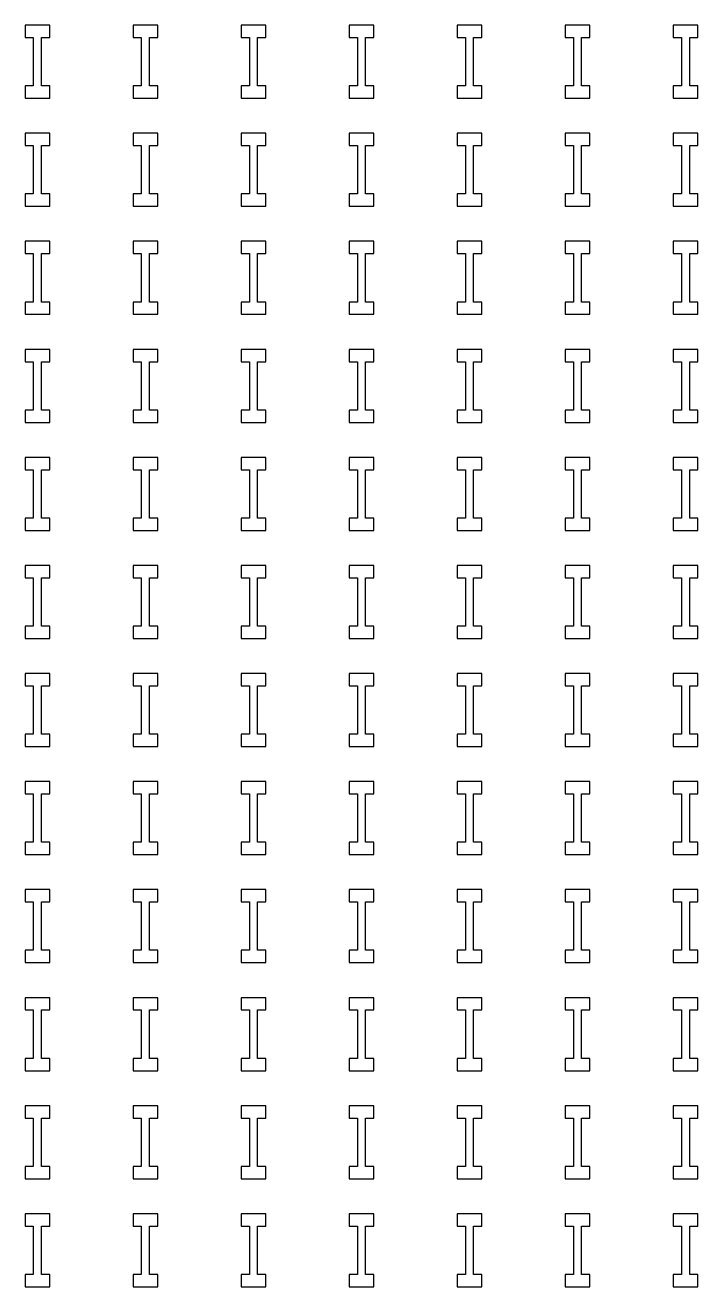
# Model space of a CAD drawing. Header units: inches. Extents: x 0 to 94.5, y 0 to 82.7.
# Drawn here: x 6.67 to 11.86, y 10.48 to 20.23 of the extents above; entities that cross this region are included whole.
import ezdxf

# ---------------------------------------------------------------- set-up
doc = ezdxf.new("R2010")
doc.units = ezdxf.units.IN

msp = doc.modelspace()

# ---------------------------------------------------------------- linework, layer by layer
for p, q in [((6.8549, 20.2284), (6.6659, 20.2284)), ((6.6659, 20.2284), (6.6659, 20.1331)), ((6.8549, 20.1331), (6.8549, 20.2284)), ((7.6896, 20.2284), (7.5006, 20.2284)), ((7.5006, 20.2284), (7.5006, 20.1331)), ((7.6896, 20.1331), (7.6896, 20.2284)), ((8.5243, 20.2284), (8.3353, 20.2284)), ((8.3353, 20.2284), (8.3353, 20.1331)), ((8.5243, 20.1331), (8.5243, 20.2284)), ((9.359, 20.2284), (9.17, 20.2284)), ((9.17, 20.2284), (9.17, 20.1331)), ((9.359, 20.1331), (9.359, 20.2284)), ((10.1937, 20.2284), (10.0047, 20.2284)), ((10.0047, 20.2284), (10.0047, 20.1331)), ((10.1937, 20.1331), (10.1937, 20.2284)), ((11.0284, 20.2284), (10.8394, 20.2284)), ((10.8394, 20.2284), (10.8394, 20.1331)), ((11.0284, 20.1331), (11.0284, 20.2284)), ((11.8632, 20.2284), (11.6742, 20.2284)), ((11.6742, 20.2284), (11.6742, 20.1331)), ((11.8632, 20.1331), (11.8632, 20.2284)), ((6.6659, 20.1331), (6.7284, 20.1331)), ((6.7284, 20.1331), (6.7284, 19.7596)), ((6.7924, 20.1331), (6.8549, 20.1331)), ((6.7924, 19.7596), (6.7924, 20.1331)), ((7.5006, 20.1331), (7.5631, 20.1331)), ((7.5631, 20.1331), (7.5631, 19.7596)), ((7.6271, 20.1331), (7.6896, 20.1331)), ((7.6271, 19.7596), (7.6271, 20.1331)), ((8.3353, 20.1331), (8.3978, 20.1331)), ((8.3978, 20.1331), (8.3978, 19.7596)), ((8.4618, 20.1331), (8.5243, 20.1331)), ((8.4618, 19.7596), (8.4618, 20.1331)), ((9.17, 20.1331), (9.2325, 20.1331)), ((9.2325, 20.1331), (9.2325, 19.7596)), ((9.2965, 20.1331), (9.359, 20.1331)), ((9.2965, 19.7596), (9.2965, 20.1331)), ((10.0047, 20.1331), (10.0672, 20.1331)), ((10.0672, 20.1331), (10.0672, 19.7596)), ((10.1312, 20.1331), (10.1937, 20.1331)), ((10.1312, 19.7596), (10.1312, 20.1331)), ((10.8394, 20.1331), (10.9019, 20.1331)), ((10.9019, 20.1331), (10.9019, 19.7596)), ((10.9659, 20.1331), (11.0284, 20.1331)), ((10.9659, 19.7596), (10.9659, 20.1331)), ((11.6742, 20.1331), (11.7367, 20.1331)), ((11.7367, 20.1331), (11.7367, 19.7596)), ((11.8007, 20.1331), (11.8632, 20.1331)), ((11.8007, 19.7596), (11.8007, 20.1331)), ((6.7284, 19.7596), (6.6659, 19.7596)), ((6.6659, 19.7596), (6.6659, 19.6644)), ((6.8549, 19.7596), (6.7924, 19.7596)), ((6.8549, 19.6644), (6.8549, 19.7596)), ((7.5631, 19.7596), (7.5006, 19.7596)), ((7.5006, 19.7596), (7.5006, 19.6644)), ((7.6896, 19.7596), (7.6271, 19.7596)), ((7.6896, 19.6644), (7.6896, 19.7596)), ((8.3978, 19.7596), (8.3353, 19.7596)), ((8.3353, 19.7596), (8.3353, 19.6644)), ((8.5243, 19.7596), (8.4618, 19.7596)), ((8.5243, 19.6644), (8.5243, 19.7596)), ((9.2325, 19.7596), (9.17, 19.7596)), ((9.17, 19.7596), (9.17, 19.6644)), ((9.359, 19.7596), (9.2965, 19.7596)), ((9.359, 19.6644), (9.359, 19.7596)), ((10.0672, 19.7596), (10.0047, 19.7596)), ((10.0047, 19.7596), (10.0047, 19.6644)), ((10.1937, 19.7596), (10.1312, 19.7596)), ((10.1937, 19.6644), (10.1937, 19.7596)), ((10.9019, 19.7596), (10.8394, 19.7596)), ((10.8394, 19.7596), (10.8394, 19.6644)), ((11.0284, 19.7596), (10.9659, 19.7596)), ((11.0284, 19.6644), (11.0284, 19.7596)), ((11.7367, 19.7596), (11.6742, 19.7596)), ((11.6742, 19.7596), (11.6742, 19.6644)), ((11.8632, 19.7596), (11.8007, 19.7596)), ((11.8632, 19.6644), (11.8632, 19.7596)), ((6.6659, 19.6644), (6.8549, 19.6644)), ((7.5006, 19.6644), (7.6896, 19.6644)), ((8.3353, 19.6644), (8.5243, 19.6644)), ((9.17, 19.6644), (9.359, 19.6644)), ((10.0047, 19.6644), (10.1937, 19.6644)), ((10.8394, 19.6644), (11.0284, 19.6644)), ((11.6742, 19.6644), (11.8632, 19.6644)), ((6.8549, 19.3937), (6.6659, 19.3937)), ((6.6659, 19.3937), (6.6659, 19.2984)), ((6.6659, 19.2984), (6.7284, 19.2984)), ((6.7284, 19.2984), (6.7284, 18.9249)), ((6.7924, 19.2984), (6.8549, 19.2984)), ((6.7924, 18.9249), (6.7924, 19.2984)), ((6.8549, 19.2984), (6.8549, 19.3937)), ((7.6896, 19.3937), (7.5006, 19.3937)), ((7.5006, 19.3937), (7.5006, 19.2984)), ((7.5006, 19.2984), (7.5631, 19.2984)), ((7.5631, 19.2984), (7.5631, 18.9249)), ((7.6271, 19.2984), (7.6896, 19.2984)), ((7.6271, 18.9249), (7.6271, 19.2984)), ((7.6896, 19.2984), (7.6896, 19.3937)), ((8.5243, 19.3937), (8.3353, 19.3937)), ((8.3353, 19.3937), (8.3353, 19.2984)), ((8.3353, 19.2984), (8.3978, 19.2984)), ((8.3978, 19.2984), (8.3978, 18.9249)), ((8.4618, 19.2984), (8.5243, 19.2984)), ((8.4618, 18.9249), (8.4618, 19.2984)), ((8.5243, 19.2984), (8.5243, 19.3937)), ((9.359, 19.3937), (9.17, 19.3937)), ((9.17, 19.3937), (9.17, 19.2984)), ((9.17, 19.2984), (9.2325, 19.2984)), ((9.2325, 19.2984), (9.2325, 18.9249)), ((9.2965, 19.2984), (9.359, 19.2984)), ((9.2965, 18.9249), (9.2965, 19.2984)), ((9.359, 19.2984), (9.359, 19.3937)), ((10.1937, 19.3937), (10.0047, 19.3937)), ((10.0047, 19.3937), (10.0047, 19.2984)), ((10.0047, 19.2984), (10.0672, 19.2984)), ((10.0672, 19.2984), (10.0672, 18.9249)), ((10.1312, 19.2984), (10.1937, 19.2984)), ((10.1312, 18.9249), (10.1312, 19.2984)), ((10.1937, 19.2984), (10.1937, 19.3937)), ((11.0284, 19.3937), (10.8394, 19.3937)), ((10.8394, 19.3937), (10.8394, 19.2984)), ((10.8394, 19.2984), (10.9019, 19.2984)), ((10.9019, 19.2984), (10.9019, 18.9249)), ((10.9659, 19.2984), (11.0284, 19.2984)), ((10.9659, 18.9249), (10.9659, 19.2984)), ((11.0284, 19.2984), (11.0284, 19.3937)), ((11.8632, 19.3937), (11.6742, 19.3937)), ((11.6742, 19.3937), (11.6742, 19.2984)), ((11.6742, 19.2984), (11.7367, 19.2984)), ((11.7367, 19.2984), (11.7367, 18.9249)), ((11.8007, 19.2984), (11.8632, 19.2984)), ((11.8007, 18.9249), (11.8007, 19.2984)), ((11.8632, 19.2984), (11.8632, 19.3937)), ((6.7284, 18.9249), (6.6659, 18.9249)), ((6.6659, 18.9249), (6.6659, 18.8297)), ((6.8549, 18.9249), (6.7924, 18.9249)), ((6.8549, 18.8297), (6.8549, 18.9249)), ((7.5631, 18.9249), (7.5006, 18.9249)), ((7.5006, 18.9249), (7.5006, 18.8297)), ((7.6896, 18.9249), (7.6271, 18.9249)), ((7.6896, 18.8297), (7.6896, 18.9249)), ((8.3978, 18.9249), (8.3353, 18.9249)), ((8.3353, 18.9249), (8.3353, 18.8297)), ((8.5243, 18.9249), (8.4618, 18.9249)), ((8.5243, 18.8297), (8.5243, 18.9249)), ((9.2325, 18.9249), (9.17, 18.9249)), ((9.17, 18.9249), (9.17, 18.8297)), ((9.359, 18.9249), (9.2965, 18.9249)), ((9.359, 18.8297), (9.359, 18.9249)), ((10.0672, 18.9249), (10.0047, 18.9249)), ((10.0047, 18.9249), (10.0047, 18.8297)), ((10.1937, 18.9249), (10.1312, 18.9249)), ((10.1937, 18.8297), (10.1937, 18.9249)), ((10.9019, 18.9249), (10.8394, 18.9249)), ((10.8394, 18.9249), (10.8394, 18.8297)), ((11.0284, 18.9249), (10.9659, 18.9249)), ((11.0284, 18.8297), (11.0284, 18.9249)), ((11.7367, 18.9249), (11.6742, 18.9249)), ((11.6742, 18.9249), (11.6742, 18.8297)), ((11.8632, 18.9249), (11.8007, 18.9249)), ((11.8632, 18.8297), (11.8632, 18.9249)), ((6.6659, 18.8297), (6.8549, 18.8297)), ((7.5006, 18.8297), (7.6896, 18.8297)), ((8.3353, 18.8297), (8.5243, 18.8297)), ((9.17, 18.8297), (9.359, 18.8297)), ((10.0047, 18.8297), (10.1937, 18.8297)), ((10.8394, 18.8297), (11.0284, 18.8297)), ((11.6742, 18.8297), (11.8632, 18.8297)), ((6.8549, 18.559), (6.6659, 18.559)), ((6.6659, 18.559), (6.6659, 18.4637)), ((6.8549, 18.4637), (6.8549, 18.559)), ((7.6896, 18.559), (7.5006, 18.559)), ((7.5006, 18.559), (7.5006, 18.4637)), ((7.6896, 18.4637), (7.6896, 18.559)), ((8.5243, 18.559), (8.3353, 18.559)), ((8.3353, 18.559), (8.3353, 18.4637)), ((8.5243, 18.4637), (8.5243, 18.559)), ((9.359, 18.559), (9.17, 18.559)), ((9.17, 18.559), (9.17, 18.4637)), ((9.359, 18.4637), (9.359, 18.559)), ((10.1937, 18.559), (10.0047, 18.559)), ((10.0047, 18.559), (10.0047, 18.4637)), ((10.1937, 18.4637), (10.1937, 18.559)), ((11.0284, 18.559), (10.8394, 18.559)), ((10.8394, 18.559), (10.8394, 18.4637)), ((11.0284, 18.4637), (11.0284, 18.559)), ((11.8632, 18.559), (11.6742, 18.559)), ((11.6742, 18.559), (11.6742, 18.4637)), ((11.8632, 18.4637), (11.8632, 18.559)), ((6.6659, 18.4637), (6.7284, 18.4637)), ((6.7284, 18.4637), (6.7284, 18.0902)), ((6.7924, 18.4637), (6.8549, 18.4637)), ((6.7924, 18.0902), (6.7924, 18.4637)), ((7.5006, 18.4637), (7.5631, 18.4637)), ((7.5631, 18.4637), (7.5631, 18.0902)), ((7.6271, 18.4637), (7.6896, 18.4637)), ((7.6271, 18.0902), (7.6271, 18.4637)), ((8.3353, 18.4637), (8.3978, 18.4637)), ((8.3978, 18.4637), (8.3978, 18.0902)), ((8.4618, 18.4637), (8.5243, 18.4637)), ((8.4618, 18.0902), (8.4618, 18.4637)), ((9.17, 18.4637), (9.2325, 18.4637)), ((9.2325, 18.4637), (9.2325, 18.0902)), ((9.2965, 18.4637), (9.359, 18.4637)), ((9.2965, 18.0902), (9.2965, 18.4637)), ((10.0047, 18.4637), (10.0672, 18.4637)), ((10.0672, 18.4637), (10.0672, 18.0902)), ((10.1312, 18.4637), (10.1937, 18.4637)), ((10.1312, 18.0902), (10.1312, 18.4637)), ((10.8394, 18.4637), (10.9019, 18.4637)), ((10.9019, 18.4637), (10.9019, 18.0902)), ((10.9659, 18.4637), (11.0284, 18.4637)), ((10.9659, 18.0902), (10.9659, 18.4637)), ((11.6742, 18.4637), (11.7367, 18.4637)), ((11.7367, 18.4637), (11.7367, 18.0902)), ((11.8007, 18.4637), (11.8632, 18.4637)), ((11.8007, 18.0902), (11.8007, 18.4637)), ((6.7284, 18.0902), (6.6659, 18.0902)), ((6.6659, 18.0902), (6.6659, 17.995)), ((6.8549, 18.0902), (6.7924, 18.0902)), ((6.8549, 17.995), (6.8549, 18.0902)), ((7.5631, 18.0902), (7.5006, 18.0902)), ((7.5006, 18.0902), (7.5006, 17.995)), ((7.6896, 18.0902), (7.6271, 18.0902)), ((7.6896, 17.995), (7.6896, 18.0902)), ((8.3978, 18.0902), (8.3353, 18.0902)), ((8.3353, 18.0902), (8.3353, 17.995)), ((8.5243, 18.0902), (8.4618, 18.0902)), ((8.5243, 17.995), (8.5243, 18.0902)), ((9.2325, 18.0902), (9.17, 18.0902)), ((9.17, 18.0902), (9.17, 17.995)), ((9.359, 18.0902), (9.2965, 18.0902)), ((9.359, 17.995), (9.359, 18.0902)), ((10.0672, 18.0902), (10.0047, 18.0902)), ((10.0047, 18.0902), (10.0047, 17.995)), ((10.1937, 18.0902), (10.1312, 18.0902)), ((10.1937, 17.995), (10.1937, 18.0902)), ((10.9019, 18.0902), (10.8394, 18.0902)), ((10.8394, 18.0902), (10.8394, 17.995)), ((11.0284, 18.0902), (10.9659, 18.0902)), ((11.0284, 17.995), (11.0284, 18.0902)), ((11.7367, 18.0902), (11.6742, 18.0902)), ((11.6742, 18.0902), (11.6742, 17.995)), ((11.8632, 18.0902), (11.8007, 18.0902)), ((11.8632, 17.995), (11.8632, 18.0902)), ((6.6659, 17.995), (6.8549, 17.995)), ((7.5006, 17.995), (7.6896, 17.995)), ((8.3353, 17.995), (8.5243, 17.995)), ((9.17, 17.995), (9.359, 17.995)), ((10.0047, 17.995), (10.1937, 17.995)), ((10.8394, 17.995), (11.0284, 17.995)), ((11.6742, 17.995), (11.8632, 17.995)), ((6.8549, 17.7242), (6.6659, 17.7242)), ((6.6659, 17.7242), (6.6659, 17.629)), ((6.8549, 17.629), (6.8549, 17.7242)), ((7.6896, 17.7242), (7.5006, 17.7242)), ((7.5006, 17.7242), (7.5006, 17.629)), ((7.6896, 17.629), (7.6896, 17.7242)), ((8.5243, 17.7242), (8.3353, 17.7242)), ((8.3353, 17.7242), (8.3353, 17.629)), ((8.5243, 17.629), (8.5243, 17.7242)), ((9.359, 17.7242), (9.17, 17.7242)), ((9.17, 17.7242), (9.17, 17.629)), ((9.359, 17.629), (9.359, 17.7242)), ((10.1937, 17.7242), (10.0047, 17.7242)), ((10.0047, 17.7242), (10.0047, 17.629)), ((10.1937, 17.629), (10.1937, 17.7242)), ((11.0284, 17.7242), (10.8394, 17.7242)), ((10.8394, 17.7242), (10.8394, 17.629)), ((11.0284, 17.629), (11.0284, 17.7242)), ((11.8632, 17.7242), (11.6742, 17.7242)), ((11.6742, 17.7242), (11.6742, 17.629)), ((11.8632, 17.629), (11.8632, 17.7242)), ((6.6659, 17.629), (6.7284, 17.629)), ((6.7284, 17.629), (6.7284, 17.2555)), ((6.7924, 17.629), (6.8549, 17.629)), ((6.7924, 17.2555), (6.7924, 17.629)), ((7.5006, 17.629), (7.5631, 17.629)), ((7.5631, 17.629), (7.5631, 17.2555)), ((7.6271, 17.629), (7.6896, 17.629)), ((7.6271, 17.2555), (7.6271, 17.629)), ((8.3353, 17.629), (8.3978, 17.629)), ((8.3978, 17.629), (8.3978, 17.2555)), ((8.4618, 17.629), (8.5243, 17.629)), ((8.4618, 17.2555), (8.4618, 17.629)), ((9.17, 17.629), (9.2325, 17.629)), ((9.2325, 17.629), (9.2325, 17.2555)), ((9.2965, 17.629), (9.359, 17.629)), ((9.2965, 17.2555), (9.2965, 17.629)), ((10.0047, 17.629), (10.0672, 17.629)), ((10.0672, 17.629), (10.0672, 17.2555)), ((10.1312, 17.629), (10.1937, 17.629)), ((10.1312, 17.2555), (10.1312, 17.629)), ((10.8394, 17.629), (10.9019, 17.629)), ((10.9019, 17.629), (10.9019, 17.2555)), ((10.9659, 17.629), (11.0284, 17.629)), ((10.9659, 17.2555), (10.9659, 17.629)), ((11.6742, 17.629), (11.7367, 17.629)), ((11.7367, 17.629), (11.7367, 17.2555)), ((11.8007, 17.629), (11.8632, 17.629)), ((11.8007, 17.2555), (11.8007, 17.629)), ((6.7284, 17.2555), (6.6659, 17.2555)), ((6.6659, 17.2555), (6.6659, 17.1602)), ((6.8549, 17.2555), (6.7924, 17.2555)), ((6.8549, 17.1602), (6.8549, 17.2555)), ((7.5631, 17.2555), (7.5006, 17.2555)), ((7.5006, 17.2555), (7.5006, 17.1602)), ((7.6896, 17.2555), (7.6271, 17.2555)), ((7.6896, 17.1602), (7.6896, 17.2555)), ((8.3978, 17.2555), (8.3353, 17.2555)), ((8.3353, 17.2555), (8.3353, 17.1602)), ((8.5243, 17.2555), (8.4618, 17.2555)), ((8.5243, 17.1602), (8.5243, 17.2555)), ((9.2325, 17.2555), (9.17, 17.2555)), ((9.17, 17.2555), (9.17, 17.1602)), ((9.359, 17.2555), (9.2965, 17.2555)), ((9.359, 17.1602), (9.359, 17.2555)), ((10.0672, 17.2555), (10.0047, 17.2555)), ((10.0047, 17.2555), (10.0047, 17.1602)), ((10.1937, 17.2555), (10.1312, 17.2555)), ((10.1937, 17.1602), (10.1937, 17.2555)), ((10.9019, 17.2555), (10.8394, 17.2555)), ((10.8394, 17.2555), (10.8394, 17.1602)), ((11.0284, 17.2555), (10.9659, 17.2555)), ((11.0284, 17.1602), (11.0284, 17.2555)), ((11.7367, 17.2555), (11.6742, 17.2555)), ((11.6742, 17.2555), (11.6742, 17.1602)), ((11.8632, 17.2555), (11.8007, 17.2555)), ((11.8632, 17.1602), (11.8632, 17.2555)), ((6.6659, 17.1602), (6.8549, 17.1602)), ((7.5006, 17.1602), (7.6896, 17.1602)), ((8.3353, 17.1602), (8.5243, 17.1602)), ((9.17, 17.1602), (9.359, 17.1602)), ((10.0047, 17.1602), (10.1937, 17.1602)), ((10.8394, 17.1602), (11.0284, 17.1602)), ((11.6742, 17.1602), (11.8632, 17.1602)), ((6.8549, 16.8895), (6.6659, 16.8895)), ((6.6659, 16.8895), (6.6659, 16.7943)), ((6.8549, 16.7943), (6.8549, 16.8895)), ((7.6896, 16.8895), (7.5006, 16.8895)), ((7.5006, 16.8895), (7.5006, 16.7943)), ((7.6896, 16.7943), (7.6896, 16.8895)), ((8.5243, 16.8895), (8.3353, 16.8895)), ((8.3353, 16.8895), (8.3353, 16.7943)), ((8.5243, 16.7943), (8.5243, 16.8895)), ((9.359, 16.8895), (9.17, 16.8895)), ((9.17, 16.8895), (9.17, 16.7943)), ((9.359, 16.7943), (9.359, 16.8895)), ((10.1937, 16.8895), (10.0047, 16.8895)), ((10.0047, 16.8895), (10.0047, 16.7943)), ((10.1937, 16.7943), (10.1937, 16.8895)), ((11.0284, 16.8895), (10.8394, 16.8895)), ((10.8394, 16.8895), (10.8394, 16.7943)), ((11.0284, 16.7943), (11.0284, 16.8895)), ((11.8632, 16.8895), (11.6742, 16.8895)), ((11.6742, 16.8895), (11.6742, 16.7943)), ((11.8632, 16.7943), (11.8632, 16.8895)), ((6.6659, 16.7943), (6.7284, 16.7943)), ((6.7284, 16.7943), (6.7284, 16.4208)), ((6.7924, 16.7943), (6.8549, 16.7943)), ((6.7924, 16.4208), (6.7924, 16.7943)), ((7.5006, 16.7943), (7.5631, 16.7943)), ((7.5631, 16.7943), (7.5631, 16.4208)), ((7.6271, 16.7943), (7.6896, 16.7943)), ((7.6271, 16.4208), (7.6271, 16.7943)), ((8.3353, 16.7943), (8.3978, 16.7943)), ((8.3978, 16.7943), (8.3978, 16.4208)), ((8.4618, 16.7943), (8.5243, 16.7943)), ((8.4618, 16.4208), (8.4618, 16.7943)), ((9.17, 16.7943), (9.2325, 16.7943)), ((9.2325, 16.7943), (9.2325, 16.4208)), ((9.2965, 16.7943), (9.359, 16.7943)), ((9.2965, 16.4208), (9.2965, 16.7943)), ((10.0047, 16.7943), (10.0672, 16.7943)), ((10.0672, 16.7943), (10.0672, 16.4208)), ((10.1312, 16.7943), (10.1937, 16.7943)), ((10.1312, 16.4208), (10.1312, 16.7943)), ((10.8394, 16.7943), (10.9019, 16.7943)), ((10.9019, 16.7943), (10.9019, 16.4208)), ((10.9659, 16.7943), (11.0284, 16.7943)), ((10.9659, 16.4208), (10.9659, 16.7943)), ((11.6742, 16.7943), (11.7367, 16.7943)), ((11.7367, 16.7943), (11.7367, 16.4208)), ((11.8007, 16.7943), (11.8632, 16.7943)), ((11.8007, 16.4208), (11.8007, 16.7943)), ((6.7284, 16.4208), (6.6659, 16.4208)), ((6.6659, 16.4208), (6.6659, 16.3255)), ((6.8549, 16.4208), (6.7924, 16.4208)), ((6.8549, 16.3255), (6.8549, 16.4208)), ((7.5631, 16.4208), (7.5006, 16.4208)), ((7.5006, 16.4208), (7.5006, 16.3255)), ((7.6896, 16.4208), (7.6271, 16.4208)), ((7.6896, 16.3255), (7.6896, 16.4208)), ((8.3978, 16.4208), (8.3353, 16.4208)), ((8.3353, 16.4208), (8.3353, 16.3255)), ((8.5243, 16.4208), (8.4618, 16.4208)), ((8.5243, 16.3255), (8.5243, 16.4208)), ((9.2325, 16.4208), (9.17, 16.4208)), ((9.17, 16.4208), (9.17, 16.3255)), ((9.359, 16.4208), (9.2965, 16.4208)), ((9.359, 16.3255), (9.359, 16.4208)), ((10.0672, 16.4208), (10.0047, 16.4208)), ((10.0047, 16.4208), (10.0047, 16.3255)), ((10.1937, 16.4208), (10.1312, 16.4208)), ((10.1937, 16.3255), (10.1937, 16.4208)), ((10.9019, 16.4208), (10.8394, 16.4208)), ((10.8394, 16.4208), (10.8394, 16.3255)), ((11.0284, 16.4208), (10.9659, 16.4208)), ((11.0284, 16.3255), (11.0284, 16.4208)), ((11.7367, 16.4208), (11.6742, 16.4208)), ((11.6742, 16.4208), (11.6742, 16.3255)), ((11.8632, 16.4208), (11.8007, 16.4208)), ((11.8632, 16.3255), (11.8632, 16.4208)), ((6.6659, 16.3255), (6.8549, 16.3255)), ((7.5006, 16.3255), (7.6896, 16.3255)), ((8.3353, 16.3255), (8.5243, 16.3255)), ((9.17, 16.3255), (9.359, 16.3255)), ((10.0047, 16.3255), (10.1937, 16.3255)), ((10.8394, 16.3255), (11.0284, 16.3255)), ((11.6742, 16.3255), (11.8632, 16.3255)), ((6.8549, 16.0548), (6.6659, 16.0548)), ((6.6659, 16.0548), (6.6659, 15.9596)), ((6.8549, 15.9596), (6.8549, 16.0548)), ((7.6896, 16.0548), (7.5006, 16.0548)), ((7.5006, 16.0548), (7.5006, 15.9596)), ((7.6896, 15.9596), (7.6896, 16.0548)), ((8.5243, 16.0548), (8.3353, 16.0548)), ((8.3353, 16.0548), (8.3353, 15.9596)), ((8.5243, 15.9596), (8.5243, 16.0548)), ((9.359, 16.0548), (9.17, 16.0548)), ((9.17, 16.0548), (9.17, 15.9596)), ((9.359, 15.9596), (9.359, 16.0548)), ((10.1937, 16.0548), (10.0047, 16.0548)), ((10.0047, 16.0548), (10.0047, 15.9596)), ((10.1937, 15.9596), (10.1937, 16.0548)), ((11.0284, 16.0548), (10.8394, 16.0548)), ((10.8394, 16.0548), (10.8394, 15.9596)), ((11.0284, 15.9596), (11.0284, 16.0548)), ((11.8632, 16.0548), (11.6742, 16.0548)), ((11.6742, 16.0548), (11.6742, 15.9596)), ((11.8632, 15.9596), (11.8632, 16.0548)), ((6.6659, 15.9596), (6.7284, 15.9596)), ((6.7284, 15.9596), (6.7284, 15.5861)), ((6.7924, 15.9596), (6.8549, 15.9596)), ((6.7924, 15.5861), (6.7924, 15.9596)), ((7.5006, 15.9596), (7.5631, 15.9596)), ((7.5631, 15.9596), (7.5631, 15.5861)), ((7.6271, 15.9596), (7.6896, 15.9596)), ((7.6271, 15.5861), (7.6271, 15.9596)), ((8.3353, 15.9596), (8.3978, 15.9596)), ((8.3978, 15.9596), (8.3978, 15.5861)), ((8.4618, 15.9596), (8.5243, 15.9596)), ((8.4618, 15.5861), (8.4618, 15.9596)), ((9.17, 15.9596), (9.2325, 15.9596)), ((9.2325, 15.9596), (9.2325, 15.5861)), ((9.2965, 15.9596), (9.359, 15.9596)), ((9.2965, 15.5861), (9.2965, 15.9596)), ((10.0047, 15.9596), (10.0672, 15.9596)), ((10.0672, 15.9596), (10.0672, 15.5861)), ((10.1312, 15.9596), (10.1937, 15.9596)), ((10.1312, 15.5861), (10.1312, 15.9596)), ((10.8394, 15.9596), (10.9019, 15.9596)), ((10.9019, 15.9596), (10.9019, 15.5861)), ((10.9659, 15.9596), (11.0284, 15.9596)), ((10.9659, 15.5861), (10.9659, 15.9596)), ((11.6742, 15.9596), (11.7367, 15.9596)), ((11.7367, 15.9596), (11.7367, 15.5861)), ((11.8007, 15.9596), (11.8632, 15.9596)), ((11.8007, 15.5861), (11.8007, 15.9596)), ((6.7284, 15.5861), (6.6659, 15.5861)), ((6.6659, 15.5861), (6.6659, 15.4908)), ((6.8549, 15.5861), (6.7924, 15.5861)), ((6.8549, 15.4908), (6.8549, 15.5861)), ((7.5631, 15.5861), (7.5006, 15.5861)), ((7.5006, 15.5861), (7.5006, 15.4908)), ((7.6896, 15.5861), (7.6271, 15.5861)), ((7.6896, 15.4908), (7.6896, 15.5861)), ((8.3978, 15.5861), (8.3353, 15.5861)), ((8.3353, 15.5861), (8.3353, 15.4908)), ((8.5243, 15.5861), (8.4618, 15.5861)), ((8.5243, 15.4908), (8.5243, 15.5861)), ((9.2325, 15.5861), (9.17, 15.5861)), ((9.17, 15.5861), (9.17, 15.4908)), ((9.359, 15.5861), (9.2965, 15.5861)), ((9.359, 15.4908), (9.359, 15.5861)), ((10.0672, 15.5861), (10.0047, 15.5861)), ((10.0047, 15.5861), (10.0047, 15.4908)), ((10.1937, 15.5861), (10.1312, 15.5861)), ((10.1937, 15.4908), (10.1937, 15.5861)), ((10.9019, 15.5861), (10.8394, 15.5861)), ((10.8394, 15.5861), (10.8394, 15.4908)), ((11.0284, 15.5861), (10.9659, 15.5861)), ((11.0284, 15.4908), (11.0284, 15.5861)), ((11.7367, 15.5861), (11.6742, 15.5861)), ((11.6742, 15.5861), (11.6742, 15.4908)), ((11.8632, 15.5861), (11.8007, 15.5861)), ((11.8632, 15.4908), (11.8632, 15.5861)), ((6.6659, 15.4908), (6.8549, 15.4908)), ((7.5006, 15.4908), (7.6896, 15.4908)), ((8.3353, 15.4908), (8.5243, 15.4908)), ((9.17, 15.4908), (9.359, 15.4908)), ((10.0047, 15.4908), (10.1937, 15.4908)), ((10.8394, 15.4908), (11.0284, 15.4908)), ((11.6742, 15.4908), (11.8632, 15.4908)), ((6.8549, 15.2201), (6.6659, 15.2201)), ((6.6659, 15.2201), (6.6659, 15.1248)), ((6.8549, 15.1248), (6.8549, 15.2201)), ((7.6896, 15.2201), (7.5006, 15.2201)), ((7.5006, 15.2201), (7.5006, 15.1248)), ((7.6896, 15.1248), (7.6896, 15.2201)), ((8.5243, 15.2201), (8.3353, 15.2201)), ((8.3353, 15.2201), (8.3353, 15.1248)), ((8.5243, 15.1248), (8.5243, 15.2201)), ((9.359, 15.2201), (9.17, 15.2201)), ((9.17, 15.2201), (9.17, 15.1248)), ((9.359, 15.1248), (9.359, 15.2201)), ((10.1937, 15.2201), (10.0047, 15.2201)), ((10.0047, 15.2201), (10.0047, 15.1248)), ((10.1937, 15.1248), (10.1937, 15.2201)), ((11.0284, 15.2201), (10.8394, 15.2201)), ((10.8394, 15.2201), (10.8394, 15.1248)), ((11.0284, 15.1248), (11.0284, 15.2201)), ((11.8632, 15.2201), (11.6742, 15.2201)), ((11.6742, 15.2201), (11.6742, 15.1248)), ((11.8632, 15.1248), (11.8632, 15.2201)), ((6.6659, 15.1248), (6.7284, 15.1248)), ((6.7284, 15.1248), (6.7284, 14.7513)), ((6.7924, 15.1248), (6.8549, 15.1248)), ((6.7924, 14.7513), (6.7924, 15.1248)), ((7.5006, 15.1248), (7.5631, 15.1248)), ((7.5631, 15.1248), (7.5631, 14.7513)), ((7.6271, 15.1248), (7.6896, 15.1248)), ((7.6271, 14.7513), (7.6271, 15.1248)), ((8.3353, 15.1248), (8.3978, 15.1248)), ((8.3978, 15.1248), (8.3978, 14.7513)), ((8.4618, 15.1248), (8.5243, 15.1248)), ((8.4618, 14.7513), (8.4618, 15.1248)), ((9.17, 15.1248), (9.2325, 15.1248)), ((9.2325, 15.1248), (9.2325, 14.7513)), ((9.2965, 15.1248), (9.359, 15.1248)), ((9.2965, 14.7513), (9.2965, 15.1248)), ((10.0047, 15.1248), (10.0672, 15.1248)), ((10.0672, 15.1248), (10.0672, 14.7513)), ((10.1312, 15.1248), (10.1937, 15.1248)), ((10.1312, 14.7513), (10.1312, 15.1248)), ((10.8394, 15.1248), (10.9019, 15.1248)), ((10.9019, 15.1248), (10.9019, 14.7513)), ((10.9659, 15.1248), (11.0284, 15.1248)), ((10.9659, 14.7513), (10.9659, 15.1248)), ((11.6742, 15.1248), (11.7367, 15.1248)), ((11.7367, 15.1248), (11.7367, 14.7513)), ((11.8007, 15.1248), (11.8632, 15.1248)), ((11.8007, 14.7513), (11.8007, 15.1248)), ((6.7284, 14.7513), (6.6659, 14.7513)), ((6.6659, 14.7513), (6.6659, 14.6561)), ((6.8549, 14.7513), (6.7924, 14.7513)), ((6.8549, 14.6561), (6.8549, 14.7513)), ((7.5631, 14.7513), (7.5006, 14.7513)), ((7.5006, 14.7513), (7.5006, 14.6561)), ((7.6896, 14.7513), (7.6271, 14.7513)), ((7.6896, 14.6561), (7.6896, 14.7513)), ((8.3978, 14.7513), (8.3353, 14.7513)), ((8.3353, 14.7513), (8.3353, 14.6561)), ((8.5243, 14.7513), (8.4618, 14.7513)), ((8.5243, 14.6561), (8.5243, 14.7513)), ((9.2325, 14.7513), (9.17, 14.7513)), ((9.17, 14.7513), (9.17, 14.6561)), ((9.359, 14.7513), (9.2965, 14.7513)), ((9.359, 14.6561), (9.359, 14.7513)), ((10.0672, 14.7513), (10.0047, 14.7513)), ((10.0047, 14.7513), (10.0047, 14.6561)), ((10.1937, 14.7513), (10.1312, 14.7513)), ((10.1937, 14.6561), (10.1937, 14.7513)), ((10.9019, 14.7513), (10.8394, 14.7513)), ((10.8394, 14.7513), (10.8394, 14.6561)), ((11.0284, 14.7513), (10.9659, 14.7513)), ((11.0284, 14.6561), (11.0284, 14.7513)), ((11.7367, 14.7513), (11.6742, 14.7513)), ((11.6742, 14.7513), (11.6742, 14.6561)), ((11.8632, 14.7513), (11.8007, 14.7513)), ((11.8632, 14.6561), (11.8632, 14.7513)), ((6.6659, 14.6561), (6.8549, 14.6561)), ((7.5006, 14.6561), (7.6896, 14.6561)), ((8.3353, 14.6561), (8.5243, 14.6561)), ((9.17, 14.6561), (9.359, 14.6561)), ((10.0047, 14.6561), (10.1937, 14.6561)), ((10.8394, 14.6561), (11.0284, 14.6561)), ((11.6742, 14.6561), (11.8632, 14.6561)), ((6.8549, 14.3854), (6.6659, 14.3854)), ((6.6659, 14.3854), (6.6659, 14.2901)), ((6.8549, 14.2901), (6.8549, 14.3854)), ((7.6896, 14.3854), (7.5006, 14.3854)), ((7.5006, 14.3854), (7.5006, 14.2901)), ((7.6896, 14.2901), (7.6896, 14.3854)), ((8.5243, 14.3854), (8.3353, 14.3854)), ((8.3353, 14.3854), (8.3353, 14.2901)), ((8.5243, 14.2901), (8.5243, 14.3854)), ((9.359, 14.3854), (9.17, 14.3854)), ((9.17, 14.3854), (9.17, 14.2901)), ((9.359, 14.2901), (9.359, 14.3854)), ((10.1937, 14.3854), (10.0047, 14.3854)), ((10.0047, 14.3854), (10.0047, 14.2901)), ((10.1937, 14.2901), (10.1937, 14.3854)), ((11.0284, 14.3854), (10.8394, 14.3854)), ((10.8394, 14.3854), (10.8394, 14.2901)), ((11.0284, 14.2901), (11.0284, 14.3854)), ((11.8632, 14.3854), (11.6742, 14.3854)), ((11.6742, 14.3854), (11.6742, 14.2901)), ((11.8632, 14.2901), (11.8632, 14.3854)), ((6.6659, 14.2901), (6.7284, 14.2901)), ((6.7284, 14.2901), (6.7284, 13.9166)), ((6.7924, 14.2901), (6.8549, 14.2901)), ((6.7924, 13.9166), (6.7924, 14.2901)), ((7.5006, 14.2901), (7.5631, 14.2901)), ((7.5631, 14.2901), (7.5631, 13.9166)), ((7.6271, 14.2901), (7.6896, 14.2901)), ((7.6271, 13.9166), (7.6271, 14.2901)), ((8.3353, 14.2901), (8.3978, 14.2901)), ((8.3978, 14.2901), (8.3978, 13.9166)), ((8.4618, 14.2901), (8.5243, 14.2901)), ((8.4618, 13.9166), (8.4618, 14.2901)), ((9.17, 14.2901), (9.2325, 14.2901)), ((9.2325, 14.2901), (9.2325, 13.9166)), ((9.2965, 14.2901), (9.359, 14.2901)), ((9.2965, 13.9166), (9.2965, 14.2901)), ((10.0047, 14.2901), (10.0672, 14.2901)), ((10.0672, 14.2901), (10.0672, 13.9166)), ((10.1312, 14.2901), (10.1937, 14.2901)), ((10.1312, 13.9166), (10.1312, 14.2901)), ((10.8394, 14.2901), (10.9019, 14.2901)), ((10.9019, 14.2901), (10.9019, 13.9166)), ((10.9659, 14.2901), (11.0284, 14.2901)), ((10.9659, 13.9166), (10.9659, 14.2901)), ((11.6742, 14.2901), (11.7367, 14.2901)), ((11.7367, 14.2901), (11.7367, 13.9166)), ((11.8007, 14.2901), (11.8632, 14.2901)), ((11.8007, 13.9166), (11.8007, 14.2901)), ((6.7284, 13.9166), (6.6659, 13.9166)), ((6.6659, 13.9166), (6.6659, 13.8214)), ((6.8549, 13.9166), (6.7924, 13.9166)), ((6.8549, 13.8214), (6.8549, 13.9166)), ((7.5631, 13.9166), (7.5006, 13.9166)), ((7.5006, 13.9166), (7.5006, 13.8214)), ((7.6896, 13.9166), (7.6271, 13.9166)), ((7.6896, 13.8214), (7.6896, 13.9166)), ((8.3978, 13.9166), (8.3353, 13.9166)), ((8.3353, 13.9166), (8.3353, 13.8214)), ((8.5243, 13.9166), (8.4618, 13.9166)), ((8.5243, 13.8214), (8.5243, 13.9166)), ((9.2325, 13.9166), (9.17, 13.9166)), ((9.17, 13.9166), (9.17, 13.8214)), ((9.359, 13.9166), (9.2965, 13.9166)), ((9.359, 13.8214), (9.359, 13.9166)), ((10.0672, 13.9166), (10.0047, 13.9166)), ((10.0047, 13.9166), (10.0047, 13.8214)), ((10.1937, 13.9166), (10.1312, 13.9166)), ((10.1937, 13.8214), (10.1937, 13.9166)), ((10.9019, 13.9166), (10.8394, 13.9166)), ((10.8394, 13.9166), (10.8394, 13.8214)), ((11.0284, 13.9166), (10.9659, 13.9166)), ((11.0284, 13.8214), (11.0284, 13.9166)), ((11.7367, 13.9166), (11.6742, 13.9166)), ((11.6742, 13.9166), (11.6742, 13.8214)), ((11.8632, 13.9166), (11.8007, 13.9166)), ((11.8632, 13.8214), (11.8632, 13.9166)), ((6.6659, 13.8214), (6.8549, 13.8214)), ((7.5006, 13.8214), (7.6896, 13.8214)), ((8.3353, 13.8214), (8.5243, 13.8214)), ((9.17, 13.8214), (9.359, 13.8214)), ((10.0047, 13.8214), (10.1937, 13.8214)), ((10.8394, 13.8214), (11.0284, 13.8214)), ((11.6742, 13.8214), (11.8632, 13.8214)), ((6.8549, 13.5507), (6.6659, 13.5507)), ((6.6659, 13.5507), (6.6659, 13.4554)), ((6.8549, 13.4554), (6.8549, 13.5507)), ((7.6896, 13.5507), (7.5006, 13.5507)), ((7.5006, 13.5507), (7.5006, 13.4554)), ((7.6896, 13.4554), (7.6896, 13.5507)), ((8.5243, 13.5507), (8.3353, 13.5507)), ((8.3353, 13.5507), (8.3353, 13.4554)), ((8.5243, 13.4554), (8.5243, 13.5507)), ((9.359, 13.5507), (9.17, 13.5507)), ((9.17, 13.5507), (9.17, 13.4554)), ((9.359, 13.4554), (9.359, 13.5507)), ((10.1937, 13.5507), (10.0047, 13.5507)), ((10.0047, 13.5507), (10.0047, 13.4554)), ((10.1937, 13.4554), (10.1937, 13.5507)), ((11.0284, 13.5507), (10.8394, 13.5507)), ((10.8394, 13.5507), (10.8394, 13.4554)), ((11.0284, 13.4554), (11.0284, 13.5507)), ((11.8632, 13.5507), (11.6742, 13.5507)), ((11.6742, 13.5507), (11.6742, 13.4554)), ((11.8632, 13.4554), (11.8632, 13.5507)), ((6.6659, 13.4554), (6.7284, 13.4554)), ((6.7284, 13.4554), (6.7284, 13.0819)), ((6.7924, 13.4554), (6.8549, 13.4554)), ((6.7924, 13.0819), (6.7924, 13.4554)), ((7.5006, 13.4554), (7.5631, 13.4554)), ((7.5631, 13.4554), (7.5631, 13.0819)), ((7.6271, 13.4554), (7.6896, 13.4554)), ((7.6271, 13.0819), (7.6271, 13.4554)), ((8.3353, 13.4554), (8.3978, 13.4554)), ((8.3978, 13.4554), (8.3978, 13.0819)), ((8.4618, 13.4554), (8.5243, 13.4554)), ((8.4618, 13.0819), (8.4618, 13.4554)), ((9.17, 13.4554), (9.2325, 13.4554)), ((9.2325, 13.4554), (9.2325, 13.0819)), ((9.2965, 13.4554), (9.359, 13.4554)), ((9.2965, 13.0819), (9.2965, 13.4554)), ((10.0047, 13.4554), (10.0672, 13.4554)), ((10.0672, 13.4554), (10.0672, 13.0819)), ((10.1312, 13.4554), (10.1937, 13.4554)), ((10.1312, 13.0819), (10.1312, 13.4554)), ((10.8394, 13.4554), (10.9019, 13.4554)), ((10.9019, 13.4554), (10.9019, 13.0819)), ((10.9659, 13.4554), (11.0284, 13.4554)), ((10.9659, 13.0819), (10.9659, 13.4554)), ((11.6742, 13.4554), (11.7367, 13.4554)), ((11.7367, 13.4554), (11.7367, 13.0819)), ((11.8007, 13.4554), (11.8632, 13.4554)), ((11.8007, 13.0819), (11.8007, 13.4554)), ((6.7284, 13.0819), (6.6659, 13.0819)), ((6.6659, 13.0819), (6.6659, 12.9867)), ((6.8549, 13.0819), (6.7924, 13.0819)), ((6.8549, 12.9867), (6.8549, 13.0819)), ((7.5631, 13.0819), (7.5006, 13.0819)), ((7.5006, 13.0819), (7.5006, 12.9867)), ((7.6896, 13.0819), (7.6271, 13.0819)), ((7.6896, 12.9867), (7.6896, 13.0819)), ((8.3978, 13.0819), (8.3353, 13.0819)), ((8.3353, 13.0819), (8.3353, 12.9867)), ((8.5243, 13.0819), (8.4618, 13.0819)), ((8.5243, 12.9867), (8.5243, 13.0819)), ((9.2325, 13.0819), (9.17, 13.0819)), ((9.17, 13.0819), (9.17, 12.9867)), ((9.359, 13.0819), (9.2965, 13.0819)), ((9.359, 12.9867), (9.359, 13.0819)), ((10.0672, 13.0819), (10.0047, 13.0819)), ((10.0047, 13.0819), (10.0047, 12.9867)), ((10.1937, 13.0819), (10.1312, 13.0819)), ((10.1937, 12.9867), (10.1937, 13.0819)), ((10.9019, 13.0819), (10.8394, 13.0819)), ((10.8394, 13.0819), (10.8394, 12.9867)), ((11.0284, 13.0819), (10.9659, 13.0819)), ((11.0284, 12.9867), (11.0284, 13.0819)), ((11.7367, 13.0819), (11.6742, 13.0819)), ((11.6742, 13.0819), (11.6742, 12.9867)), ((11.8632, 13.0819), (11.8007, 13.0819)), ((11.8632, 12.9867), (11.8632, 13.0819)), ((6.6659, 12.9867), (6.8549, 12.9867)), ((7.5006, 12.9867), (7.6896, 12.9867)), ((8.3353, 12.9867), (8.5243, 12.9867)), ((9.17, 12.9867), (9.359, 12.9867)), ((10.0047, 12.9867), (10.1937, 12.9867)), ((10.8394, 12.9867), (11.0284, 12.9867)), ((11.6742, 12.9867), (11.8632, 12.9867)), ((6.8549, 12.7159), (6.6659, 12.7159)), ((6.6659, 12.7159), (6.6659, 12.6207)), ((6.8549, 12.6207), (6.8549, 12.7159)), ((7.6896, 12.7159), (7.5006, 12.7159)), ((7.5006, 12.7159), (7.5006, 12.6207)), ((7.6896, 12.6207), (7.6896, 12.7159)), ((8.5243, 12.7159), (8.3353, 12.7159)), ((8.3353, 12.7159), (8.3353, 12.6207)), ((8.5243, 12.6207), (8.5243, 12.7159)), ((9.359, 12.7159), (9.17, 12.7159)), ((9.17, 12.7159), (9.17, 12.6207)), ((9.359, 12.6207), (9.359, 12.7159)), ((10.1937, 12.7159), (10.0047, 12.7159)), ((10.0047, 12.7159), (10.0047, 12.6207)), ((10.1937, 12.6207), (10.1937, 12.7159)), ((11.0284, 12.7159), (10.8394, 12.7159)), ((10.8394, 12.7159), (10.8394, 12.6207)), ((11.0284, 12.6207), (11.0284, 12.7159)), ((11.8632, 12.7159), (11.6742, 12.7159)), ((11.6742, 12.7159), (11.6742, 12.6207)), ((11.8632, 12.6207), (11.8632, 12.7159)), ((6.6659, 12.6207), (6.7284, 12.6207)), ((6.7284, 12.6207), (6.7284, 12.2472)), ((6.7924, 12.6207), (6.8549, 12.6207)), ((6.7924, 12.2472), (6.7924, 12.6207)), ((7.5006, 12.6207), (7.5631, 12.6207)), ((7.5631, 12.6207), (7.5631, 12.2472)), ((7.6271, 12.6207), (7.6896, 12.6207)), ((7.6271, 12.2472), (7.6271, 12.6207)), ((8.3353, 12.6207), (8.3978, 12.6207)), ((8.3978, 12.6207), (8.3978, 12.2472)), ((8.4618, 12.6207), (8.5243, 12.6207)), ((8.4618, 12.2472), (8.4618, 12.6207)), ((9.17, 12.6207), (9.2325, 12.6207)), ((9.2325, 12.6207), (9.2325, 12.2472)), ((9.2965, 12.6207), (9.359, 12.6207)), ((9.2965, 12.2472), (9.2965, 12.6207)), ((10.0047, 12.6207), (10.0672, 12.6207)), ((10.0672, 12.6207), (10.0672, 12.2472)), ((10.1312, 12.6207), (10.1937, 12.6207)), ((10.1312, 12.2472), (10.1312, 12.6207)), ((10.8394, 12.6207), (10.9019, 12.6207)), ((10.9019, 12.6207), (10.9019, 12.2472)), ((10.9659, 12.6207), (11.0284, 12.6207)), ((10.9659, 12.2472), (10.9659, 12.6207)), ((11.6742, 12.6207), (11.7367, 12.6207)), ((11.7367, 12.6207), (11.7367, 12.2472)), ((11.8007, 12.6207), (11.8632, 12.6207)), ((11.8007, 12.2472), (11.8007, 12.6207)), ((6.7284, 12.2472), (6.6659, 12.2472)), ((6.6659, 12.2472), (6.6659, 12.1519)), ((6.8549, 12.2472), (6.7924, 12.2472)), ((6.8549, 12.1519), (6.8549, 12.2472)), ((7.5631, 12.2472), (7.5006, 12.2472)), ((7.5006, 12.2472), (7.5006, 12.1519)), ((7.6896, 12.2472), (7.6271, 12.2472)), ((7.6896, 12.1519), (7.6896, 12.2472)), ((8.3978, 12.2472), (8.3353, 12.2472)), ((8.3353, 12.2472), (8.3353, 12.1519)), ((8.5243, 12.2472), (8.4618, 12.2472)), ((8.5243, 12.1519), (8.5243, 12.2472)), ((9.2325, 12.2472), (9.17, 12.2472)), ((9.17, 12.2472), (9.17, 12.1519)), ((9.359, 12.2472), (9.2965, 12.2472)), ((9.359, 12.1519), (9.359, 12.2472)), ((10.0672, 12.2472), (10.0047, 12.2472)), ((10.0047, 12.2472), (10.0047, 12.1519)), ((10.1937, 12.2472), (10.1312, 12.2472)), ((10.1937, 12.1519), (10.1937, 12.2472)), ((10.9019, 12.2472), (10.8394, 12.2472)), ((10.8394, 12.2472), (10.8394, 12.1519)), ((11.0284, 12.2472), (10.9659, 12.2472)), ((11.0284, 12.1519), (11.0284, 12.2472)), ((11.7367, 12.2472), (11.6742, 12.2472)), ((11.6742, 12.2472), (11.6742, 12.1519)), ((11.8632, 12.2472), (11.8007, 12.2472)), ((11.8632, 12.1519), (11.8632, 12.2472)), ((6.6659, 12.1519), (6.8549, 12.1519)), ((7.5006, 12.1519), (7.6896, 12.1519)), ((8.3353, 12.1519), (8.5243, 12.1519)), ((9.17, 12.1519), (9.359, 12.1519)), ((10.0047, 12.1519), (10.1937, 12.1519)), ((10.8394, 12.1519), (11.0284, 12.1519)), ((11.6742, 12.1519), (11.8632, 12.1519)), ((6.8549, 11.8812), (6.6659, 11.8812)), ((6.6659, 11.8812), (6.6659, 11.786)), ((6.8549, 11.786), (6.8549, 11.8812)), ((7.6896, 11.8812), (7.5006, 11.8812)), ((7.5006, 11.8812), (7.5006, 11.786)), ((7.6896, 11.786), (7.6896, 11.8812)), ((8.5243, 11.8812), (8.3353, 11.8812)), ((8.3353, 11.8812), (8.3353, 11.786)), ((8.5243, 11.786), (8.5243, 11.8812)), ((9.359, 11.8812), (9.17, 11.8812)), ((9.17, 11.8812), (9.17, 11.786)), ((9.359, 11.786), (9.359, 11.8812)), ((10.1937, 11.8812), (10.0047, 11.8812)), ((10.0047, 11.8812), (10.0047, 11.786)), ((10.1937, 11.786), (10.1937, 11.8812)), ((11.0284, 11.8812), (10.8394, 11.8812)), ((10.8394, 11.8812), (10.8394, 11.786)), ((11.0284, 11.786), (11.0284, 11.8812)), ((11.8632, 11.8812), (11.6742, 11.8812)), ((11.6742, 11.8812), (11.6742, 11.786)), ((11.8632, 11.786), (11.8632, 11.8812)), ((6.6659, 11.786), (6.7284, 11.786)), ((6.7284, 11.786), (6.7284, 11.4125)), ((6.7924, 11.786), (6.8549, 11.786)), ((6.7924, 11.4125), (6.7924, 11.786)), ((7.5006, 11.786), (7.5631, 11.786)), ((7.5631, 11.786), (7.5631, 11.4125)), ((7.6271, 11.786), (7.6896, 11.786)), ((7.6271, 11.4125), (7.6271, 11.786)), ((8.3353, 11.786), (8.3978, 11.786)), ((8.3978, 11.786), (8.3978, 11.4125)), ((8.4618, 11.786), (8.5243, 11.786)), ((8.4618, 11.4125), (8.4618, 11.786)), ((9.17, 11.786), (9.2325, 11.786)), ((9.2325, 11.786), (9.2325, 11.4125)), ((9.2965, 11.786), (9.359, 11.786)), ((9.2965, 11.4125), (9.2965, 11.786)), ((10.0047, 11.786), (10.0672, 11.786)), ((10.0672, 11.786), (10.0672, 11.4125)), ((10.1312, 11.786), (10.1937, 11.786)), ((10.1312, 11.4125), (10.1312, 11.786)), ((10.8394, 11.786), (10.9019, 11.786)), ((10.9019, 11.786), (10.9019, 11.4125)), ((10.9659, 11.786), (11.0284, 11.786)), ((10.9659, 11.4125), (10.9659, 11.786)), ((11.6742, 11.786), (11.7367, 11.786)), ((11.7367, 11.786), (11.7367, 11.4125)), ((11.8007, 11.786), (11.8632, 11.786)), ((11.8007, 11.4125), (11.8007, 11.786)), ((6.7284, 11.4125), (6.6659, 11.4125)), ((6.6659, 11.4125), (6.6659, 11.3172)), ((6.8549, 11.4125), (6.7924, 11.4125)), ((6.8549, 11.3172), (6.8549, 11.4125)), ((7.5631, 11.4125), (7.5006, 11.4125)), ((7.5006, 11.4125), (7.5006, 11.3172)), ((7.6896, 11.4125), (7.6271, 11.4125)), ((7.6896, 11.3172), (7.6896, 11.4125)), ((8.3978, 11.4125), (8.3353, 11.4125)), ((8.3353, 11.4125), (8.3353, 11.3172)), ((8.5243, 11.4125), (8.4618, 11.4125)), ((8.5243, 11.3172), (8.5243, 11.4125)), ((9.2325, 11.4125), (9.17, 11.4125)), ((9.17, 11.4125), (9.17, 11.3172)), ((9.359, 11.4125), (9.2965, 11.4125)), ((9.359, 11.3172), (9.359, 11.4125)), ((10.0672, 11.4125), (10.0047, 11.4125)), ((10.0047, 11.4125), (10.0047, 11.3172)), ((10.1937, 11.4125), (10.1312, 11.4125)), ((10.1937, 11.3172), (10.1937, 11.4125)), ((10.9019, 11.4125), (10.8394, 11.4125)), ((10.8394, 11.4125), (10.8394, 11.3172)), ((11.0284, 11.4125), (10.9659, 11.4125)), ((11.0284, 11.3172), (11.0284, 11.4125)), ((11.7367, 11.4125), (11.6742, 11.4125)), ((11.6742, 11.4125), (11.6742, 11.3172)), ((11.8632, 11.4125), (11.8007, 11.4125)), ((11.8632, 11.3172), (11.8632, 11.4125)), ((6.6659, 11.3172), (6.8549, 11.3172)), ((7.5006, 11.3172), (7.6896, 11.3172)), ((8.3353, 11.3172), (8.5243, 11.3172)), ((9.17, 11.3172), (9.359, 11.3172)), ((10.0047, 11.3172), (10.1937, 11.3172)), ((10.8394, 11.3172), (11.0284, 11.3172)), ((11.6742, 11.3172), (11.8632, 11.3172)), ((6.8549, 11.0465), (6.6659, 11.0465)), ((6.6659, 11.0465), (6.6659, 10.9513)), ((6.8549, 10.9513), (6.8549, 11.0465)), ((7.6896, 11.0465), (7.5006, 11.0465)), ((7.5006, 11.0465), (7.5006, 10.9513)), ((7.6896, 10.9513), (7.6896, 11.0465)), ((8.5243, 11.0465), (8.3353, 11.0465)), ((8.3353, 11.0465), (8.3353, 10.9513)), ((8.5243, 10.9513), (8.5243, 11.0465)), ((9.359, 11.0465), (9.17, 11.0465)), ((9.17, 11.0465), (9.17, 10.9513)), ((9.359, 10.9513), (9.359, 11.0465)), ((10.1937, 11.0465), (10.0047, 11.0465)), ((10.0047, 11.0465), (10.0047, 10.9513)), ((10.1937, 10.9513), (10.1937, 11.0465)), ((11.0284, 11.0465), (10.8394, 11.0465)), ((10.8394, 11.0465), (10.8394, 10.9513)), ((11.0284, 10.9513), (11.0284, 11.0465)), ((11.8632, 11.0465), (11.6742, 11.0465)), ((11.6742, 11.0465), (11.6742, 10.9513)), ((11.8632, 10.9513), (11.8632, 11.0465)), ((6.6659, 10.9513), (6.7284, 10.9513)), ((6.7284, 10.9513), (6.7284, 10.5778)), ((6.7924, 10.9513), (6.8549, 10.9513)), ((6.7924, 10.5778), (6.7924, 10.9513)), ((7.5006, 10.9513), (7.5631, 10.9513)), ((7.5631, 10.9513), (7.5631, 10.5778)), ((7.6271, 10.9513), (7.6896, 10.9513)), ((7.6271, 10.5778), (7.6271, 10.9513)), ((8.3353, 10.9513), (8.3978, 10.9513)), ((8.3978, 10.9513), (8.3978, 10.5778)), ((8.4618, 10.9513), (8.5243, 10.9513)), ((8.4618, 10.5778), (8.4618, 10.9513)), ((9.17, 10.9513), (9.2325, 10.9513)), ((9.2325, 10.9513), (9.2325, 10.5778)), ((9.2965, 10.9513), (9.359, 10.9513)), ((9.2965, 10.5778), (9.2965, 10.9513)), ((10.0047, 10.9513), (10.0672, 10.9513)), ((10.0672, 10.9513), (10.0672, 10.5778)), ((10.1312, 10.9513), (10.1937, 10.9513)), ((10.1312, 10.5778), (10.1312, 10.9513)), ((10.8394, 10.9513), (10.9019, 10.9513)), ((10.9019, 10.9513), (10.9019, 10.5778)), ((10.9659, 10.9513), (11.0284, 10.9513)), ((10.9659, 10.5778), (10.9659, 10.9513)), ((11.6742, 10.9513), (11.7367, 10.9513)), ((11.7367, 10.9513), (11.7367, 10.5778)), ((11.8007, 10.9513), (11.8632, 10.9513)), ((11.8007, 10.5778), (11.8007, 10.9513)), ((6.7284, 10.5778), (6.6659, 10.5778)), ((6.6659, 10.5778), (6.6659, 10.4825)), ((6.8549, 10.5778), (6.7924, 10.5778)), ((6.8549, 10.4825), (6.8549, 10.5778)), ((7.5631, 10.5778), (7.5006, 10.5778)), ((7.5006, 10.5778), (7.5006, 10.4825)), ((7.6896, 10.5778), (7.6271, 10.5778)), ((7.6896, 10.4825), (7.6896, 10.5778)), ((8.3978, 10.5778), (8.3353, 10.5778)), ((8.3353, 10.5778), (8.3353, 10.4825)), ((8.5243, 10.5778), (8.4618, 10.5778)), ((8.5243, 10.4825), (8.5243, 10.5778)), ((9.2325, 10.5778), (9.17, 10.5778)), ((9.17, 10.5778), (9.17, 10.4825)), ((9.359, 10.5778), (9.2965, 10.5778)), ((9.359, 10.4825), (9.359, 10.5778)), ((10.0672, 10.5778), (10.0047, 10.5778)), ((10.0047, 10.5778), (10.0047, 10.4825)), ((10.1937, 10.5778), (10.1312, 10.5778)), ((10.1937, 10.4825), (10.1937, 10.5778)), ((10.9019, 10.5778), (10.8394, 10.5778)), ((10.8394, 10.5778), (10.8394, 10.4825)), ((11.0284, 10.5778), (10.9659, 10.5778)), ((11.0284, 10.4825), (11.0284, 10.5778)), ((11.7367, 10.5778), (11.6742, 10.5778)), ((11.6742, 10.5778), (11.6742, 10.4825)), ((11.8632, 10.5778), (11.8007, 10.5778)), ((11.8632, 10.4825), (11.8632, 10.5778)), ((6.6659, 10.4825), (6.8549, 10.4825)), ((7.5006, 10.4825), (7.6896, 10.4825)), ((8.3353, 10.4825), (8.5243, 10.4825)), ((9.17, 10.4825), (9.359, 10.4825)), ((10.0047, 10.4825), (10.1937, 10.4825)), ((10.8394, 10.4825), (11.0284, 10.4825)), ((11.6742, 10.4825), (11.8632, 10.4825))]:
    msp.add_line(p, q)

doc.saveas('drawing.dxf')
